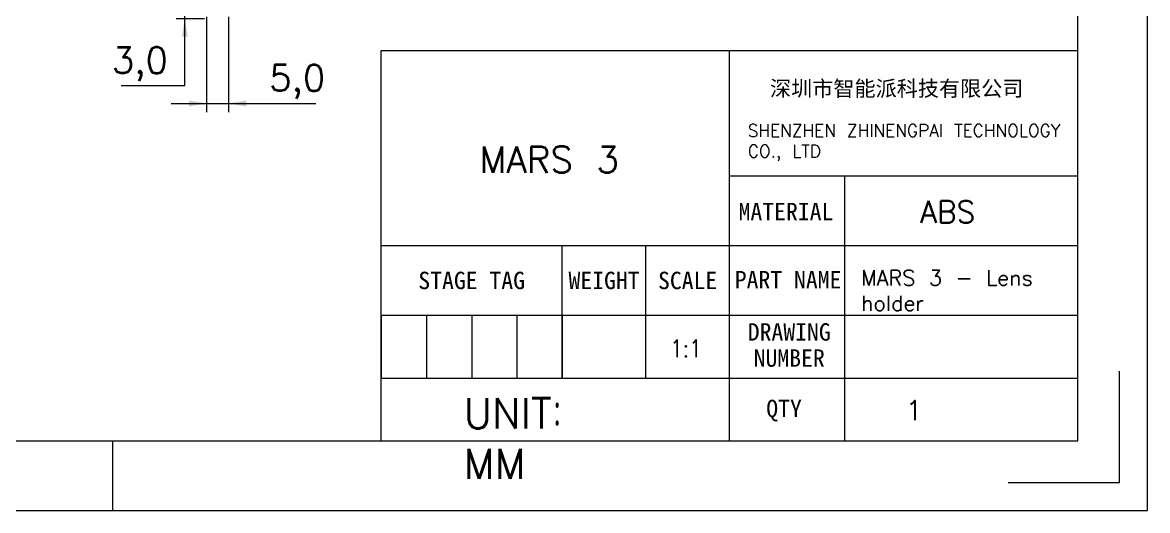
# Model space of a CAD drawing. Header units: millimetres. Extents: x 2068 to 2543, y 627 to 962.
# Drawn here: x 2284.5 to 2542.6, y 626.8 to 738.7 of the extents above; entities that cross this region are included whole.
import ezdxf

# ---------------------------------------------------------------- set-up
doc = ezdxf.new("R2010")
doc.units = ezdxf.units.MM
doc.layers.get('0').update_dxf_attribs({"lineweight": 18})
doc.layers.add('尺寸线层', color=3, linetype='Continuous', lineweight=18)
doc.styles.get("Standard").update_dxf_attribs({"font": 'txt.shx', "bigfont": 'gbcbig.shx'})
doc.styles.add('TEXTSTYLE_2', font='')
doc.styles.add('TEXTSTYLE_3', font='')
doc.styles.get('TEXTSTYLE_2').set_extended_font_data('宋体')
doc.styles.get('TEXTSTYLE_3').set_extended_font_data('宋体')
doc.dimstyles.new('ISO-25', dxfattribs={"dimtxt": 3.5, "dimasz": 2.5, "dimexe": 1.25, "dimexo": 0.625, "dimtad": 1, "dimtxsty": 'Standard', "dimcen": 2.5, "dimdle": 5, "dimadec": 0, "dimazin": 0, "dimtfac": 1, "dimtmove": 0, "dimatfit": 3, "dimfxl": 0, "dimarcsym": 0})

# ---------------------------------------------------------------- blocks, each defined once
blk = doc.blocks.new('*X17')
at = {"layer": '尺寸线层', "linetype": 'Continuous'}
for points in [[(2326.72, 720.15), (2322.64, 720.83), (2322.64, 719.47)], [(2331.72, 720.15), (2335.8, 720.83), (2335.8, 719.47)]]:
    blk.add_hatch(color=0, dxfattribs=at).paths.add_polyline_path(points, flags=0)
at = {"layer": '尺寸线层', "color": 0, "linetype": 'Continuous'}
for p, q in [((2326.72, 740.02), (2326.72, 718.15)), ((2331.72, 740.02), (2331.72, 718.15)), ((2318.56, 720.15), (2331.72, 720.15)), ((2331.72, 720.15), (2351.79, 720.15))]:
    blk.add_line(p, q, dxfattribs=at)
at = {"layer": '尺寸线层', "color": 0, "insert": (2347.51, 725.1), "char_height": 6, "width": 17.1429, "attachment_point": 5}
blk.add_mtext('5,0', dxfattribs=at)
blk = doc.blocks.new('*X18')
at = {"layer": '尺寸线层', "linetype": 'Continuous'}
for points in [[(2321.7, 742.52), (2321.02, 746.6), (2322.38, 746.6)], [(2321.7, 739.52), (2321.02, 735.44), (2322.38, 735.44)]]:
    blk.add_hatch(color=0, dxfattribs=at).paths.add_polyline_path(points, flags=0)
at = {"layer": '尺寸线层', "color": 0, "linetype": 'Continuous'}
for p, q in [((2321.7, 724.19), (2321.7, 750.68)), ((2327.22, 742.52), (2319.7, 742.52)), ((2326.22, 739.52), (2319.7, 739.52)), ((2321.7, 724.19), (2307.13, 724.19))]:
    blk.add_line(p, q, dxfattribs=at)
at = {"layer": '尺寸线层', "color": 0, "insert": (2311.42, 729.15), "char_height": 6, "width": 17.1429, "attachment_point": 5}
blk.add_mtext('3,0', dxfattribs=at)

msp = doc.modelspace()

# ---------------------------------------------------------------- linework, layer by layer
at = {"color": 7, "linetype": 'Continuous'}
for p, q in [((2542.56, 626.81), (2542.56, 962.46)), ((2526.57, 642.8), (2526.57, 946.48)), ((2536.16, 633.21), (2536.16, 658.78)), ((2083.83, 642.8), (2526.57, 642.8)), ((2305.2, 626.81), (2305.2, 642.8)), ((2510.59, 633.21), (2536.16, 633.21)), ((2067.85, 626.81), (2542.56, 626.81))]:
    msp.add_line(p, q, dxfattribs=at)
at = {"color": 2, "linetype": 'Continuous'}
for p, q in [((2366.74, 687.55), (2366.74, 732.3)), ((2366.74, 687.55), (2366.74, 732.3)), ((2366.74, 732.3), (2446.66, 732.3)), ((2446.66, 671.57), (2446.66, 732.3)), ((2446.66, 703.53), (2446.66, 732.3)), ((2446.66, 732.3), (2526.57, 732.3)), ((2446.66, 687.55), (2446.66, 732.3)), ((2526.57, 703.53), (2526.57, 732.3)), ((2446.66, 703.53), (2526.57, 703.53)), ((2473.07, 703.53), (2473.07, 642.8)), ((2526.57, 671.57), (2526.57, 703.53)), ((2366.74, 642.8), (2366.74, 687.55)), ((2366.74, 687.55), (2446.66, 687.55)), ((2366.74, 671.57), (2366.74, 687.55)), ((2366.74, 687.55), (2408.3, 687.55)), ((2408.3, 671.57), (2408.3, 687.55)), ((2408.3, 671.57), (2408.3, 687.55)), ((2408.3, 687.55), (2446.66, 687.55)), ((2427.48, 671.57), (2427.48, 687.55)), ((2446.66, 687.55), (2526.57, 687.55)), ((2446.66, 671.57), (2446.66, 687.55)), ((2366.74, 657.18), (2366.74, 671.57)), ((2366.74, 671.57), (2408.3, 671.57)), ((2366.74, 671.57), (2408.3, 671.57)), ((2366.74, 671.57), (2408.3, 671.57)), ((2366.74, 671.57), (2366.74, 657.18)), ((2377.13, 671.57), (2377.13, 657.18)), ((2387.52, 671.57), (2387.52, 657.18)), ((2397.91, 671.57), (2397.91, 657.18)), ((2408.3, 657.18), (2408.3, 671.57)), ((2408.3, 657.18), (2408.3, 671.57)), ((2408.3, 671.57), (2446.66, 671.57)), ((2408.3, 671.57), (2446.66, 671.57)), ((2408.3, 671.57), (2408.3, 657.18)), ((2427.48, 657.18), (2427.48, 671.57)), ((2446.66, 642.8), (2446.66, 671.57)), ((2446.66, 671.57), (2526.57, 671.57)), ((2446.66, 671.57), (2526.57, 671.57)), ((2446.66, 657.18), (2446.66, 671.57)), ((2526.57, 642.8), (2526.57, 671.57)), ((2366.74, 642.8), (2366.74, 657.18)), ((2366.74, 657.18), (2446.66, 657.18)), ((2366.74, 657.18), (2408.3, 657.18)), ((2366.74, 657.18), (2408.3, 657.18)), ((2408.3, 657.18), (2446.66, 657.18)), ((2446.66, 642.8), (2446.66, 657.18)), ((2446.66, 657.18), (2526.57, 657.18)), ((2277.23, 642.8), (2302.81, 642.8)), ((2302.81, 642.8), (2341.17, 642.8)), ((2341.17, 642.8), (2366.74, 642.8)), ((2366.74, 642.8), (2446.66, 642.8)), ((2446.66, 642.8), (2526.57, 642.8))]:
    msp.add_line(p, q, dxfattribs=at)

# ---------------------------------------------------------------- texts
at = {"color": 7, "linetype": 'Continuous', "insert": (2485.03, 725.36), "char_height": 3.5526, "width": 84.2877, "attachment_point": 2, "style": 'TEXTSTYLE_2'}
msp.add_mtext('深圳市智能派科技有限公司', dxfattribs=at)
at = {"color": 7, "linetype": 'Continuous', "attachment_point": 2, "line_spacing_factor": 0.9, "style": 'TEXTSTYLE_3'}
for s, insert, char_height, width in [('MATERIAL\\P ', (2459.62, 697.35), 3.996, 57.7623), ('STAGE TAG ', (2387.52, 681.56), 3.996, 48.3249), ('WEIGHT', (2417.89, 681.56), 3.996, 17.5599), ('SCALE', (2437.07, 681.56), 3.996, 17.5599), ('PART NAME', (2460.11, 681.74), 3.996, 33.4784), ('DRAWING NUMBER', (2460.37, 669.76), 3.9959, 33.4784), ('QTY', (2459.18, 652.21), 3.996, 44.6018)]:
    msp.add_mtext(s, dxfattribs=dict(at, insert=insert, char_height=char_height, width=width))
at = {"insert": (2433.04, 661.98), "char_height": 3.9959, "width": 9.5781, "attachment_point": 7}
msp.add_mtext('{\\W0.85;1:1}', dxfattribs=at)
at = {"layer": '尺寸线层', "attachment_point": 1}
for s, insert, char_height, width in [('SHENZHEN ZHINENGPAI TECHNOLOGY CO., LTD', (2450.86, 715.37), 2.8421, 80.4153), ('MARS 3', (2389.26, 710.31), 6.037, 49.2719), ('ABS', (2490.4, 697.79), 5, 18.7223), ('MARS 3 - Lens holder', (2476.85, 681.9), 3.5, 50.0688), ('UNIT：MM', (2385.68, 652.54), 6.932, 33.5115)]:
    msp.add_mtext(s, dxfattribs=dict(at, insert=insert, char_height=char_height, width=width))
at = {"layer": '尺寸线层', "ltscale": 0.2, "insert": (2487.08, 652.07), "char_height": 4.53, "width": 27.1575, "attachment_point": 1}
msp.add_mtext('1\\P\\P', dxfattribs=at)

# ---------------------------------------------------------------- dimensions: what is measured, and where the dimension line sits
at = {"layer": '尺寸线层'}
dim = msp.add_linear_dim(base=(2321.7, 742.52), p1=(2326.22, 739.52), p2=(2327.22, 742.52), angle=270, dimstyle='ISO-25', override={"dimtxt": 6, "dimasz": 4.08, "dimexe": 2, "dimexo": 0, "dimgap": 1.524, "dimtih": 1, "dimtoh": 1, "dimdec": 1, "dimzin": 0, "dimsah": 1, "dimdle": 8.16, "dimadec": 2, "dimtfill": 1, "dimtolj": 1, "dimtzin": 0}, dxfattribs=at)
dim.commit()
dim.dimension.update_dxf_attribs({"geometry": '*X18', "text_midpoint": (2321.7, 724.19), "dimtype": 160})
dim = msp.add_linear_dim(base=(2331.72, 720.15), p1=(2326.72, 740.02), p2=(2331.72, 740.02), dimstyle='ISO-25', override={"dimtxt": 6, "dimasz": 4.08, "dimexe": 2, "dimexo": 0, "dimgap": 1.524, "dimtih": 1, "dimtoh": 1, "dimdec": 1, "dimzin": 0, "dimsah": 1, "dimdle": 8.16, "dimadec": 2, "dimtfill": 1, "dimtolj": 1, "dimtzin": 0}, dxfattribs=at)
dim.commit()
dim.dimension.update_dxf_attribs({"geometry": '*X17', "text_midpoint": (2347.51, 720.15), "dimtype": 160})

doc.saveas('drawing.dxf')
